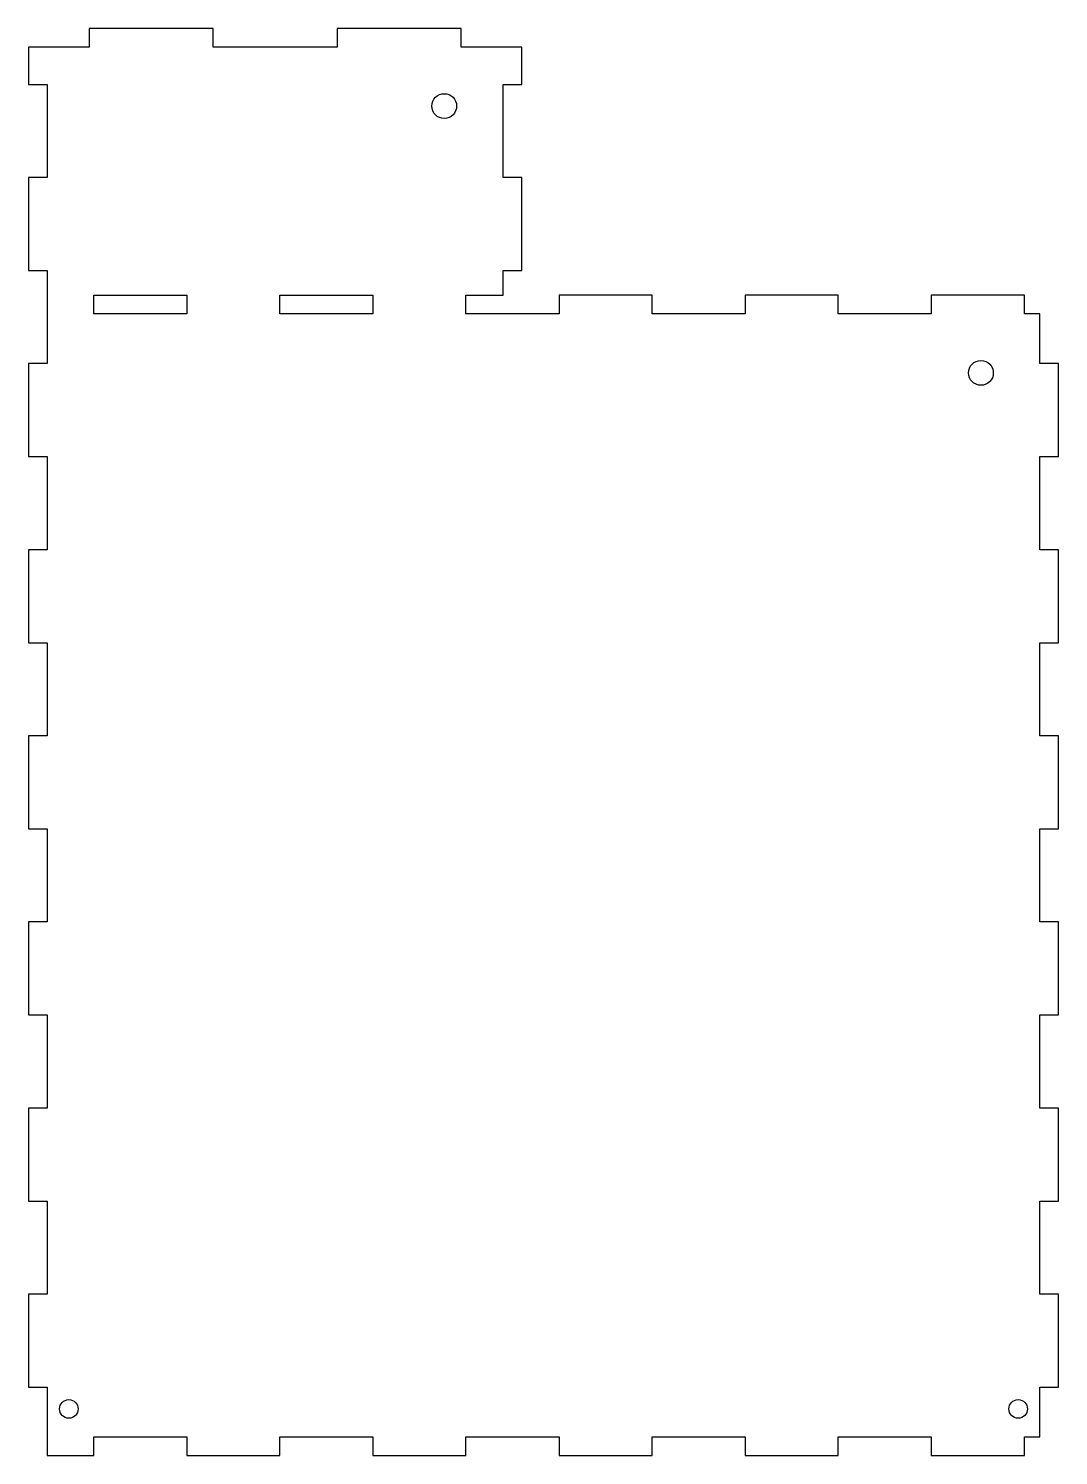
# Model space of a CAD drawing. Header units: millimetres. Extents: x -78 to 88, y -94 to 136.
import ezdxf

# ---------------------------------------------------------------- set-up
doc = ezdxf.new("R2010")
doc.units = ezdxf.units.MM

msp = doc.modelspace()

# ---------------------------------------------------------------- linework, layer by layer
for points in [[(67.5, 90.5), (52.5, 90.5), (52.5, 93.5), (37.5, 93.5), (37.5, 90.5), (22.5, 90.5), (22.5, 93.5), (7.5, 93.5), (7.5, 90.5), (-7.5, 90.5), (-7.5, 93.5), (-1.5, 93.5), (-1.5, 97.5), (1.5, 97.5), (1.5, 112.5), (-1.5, 112.5), (-1.5, 127.5), (1.5, 127.5), (1.5, 133.5), (-8.25, 133.5), (-8.25, 136.5), (-28.25, 136.5), (-28.25, 133.5), (-48.25, 133.5), (-48.25, 136.5), (-68.25, 136.5), (-68.25, 133.5), (-78, 133.5), (-78, 127.5), (-75, 127.5), (-75, 112.5), (-78, 112.5), (-78, 97.5), (-75, 97.5), (-75, 82.5), (-78, 82.5), (-78, 67.5), (-75, 67.5), (-75, 52.5), (-78, 52.5), (-78, 37.5), (-75, 37.5), (-75, 22.5), (-78, 22.5), (-78, 7.5), (-75, 7.5), (-75, -7.5), (-78, -7.5), (-78, -22.5), (-75, -22.5), (-75, -37.5), (-78, -37.5), (-78, -52.5), (-75, -52.5), (-75, -67.5), (-78, -67.5), (-78, -82.5), (-75, -82.5), (-75, -93.5), (-67.5, -93.5), (-67.5, -90.5), (-52.5, -90.5), (-52.5, -93.5), (-37.5, -93.5), (-37.5, -90.5), (-22.5, -90.5), (-22.5, -93.5), (-7.5, -93.5), (-7.5, -90.5), (7.5, -90.5), (7.5, -93.5), (22.5, -93.5), (22.5, -90.5), (37.5, -90.5), (37.5, -93.5), (52.5, -93.5), (52.5, -90.5), (67.5, -90.5), (67.5, -93.5), (82.5, -93.5), (82.5, -90.5), (85, -90.5), (85, -82.5), (88, -82.5), (88, -67.5), (85, -67.5), (85, -52.5), (88, -52.5), (88, -37.5), (85, -37.5), (85, -22.5), (88, -22.5), (88, -7.5), (85, -7.5), (85, 7.5), (88, 7.5), (88, 22.5), (85, 22.5), (85, 37.5), (88, 37.5), (88, 52.5), (85, 52.5), (85, 67.5), (88, 67.5), (88, 82.5), (85, 82.5), (85, 90.5), (82.5, 90.5), (82.5, 93.5), (67.5, 93.5)], [(-52.5, 93.5), (-52.5, 90.5), (-67.5, 90.5), (-67.5, 93.5)], [(-37.5, 93.5), (-22.5, 93.5), (-22.5, 90.5), (-37.5, 90.5)]]:
    msp.add_lwpolyline(points, close=True)
for centre, radius in [((-11, 124), 2), ((75.5, 81), 2), ((-71.5, -86), 1.5), ((81.5, -86), 1.5)]:
    msp.add_circle(centre, radius)

doc.saveas('drawing.dxf')
